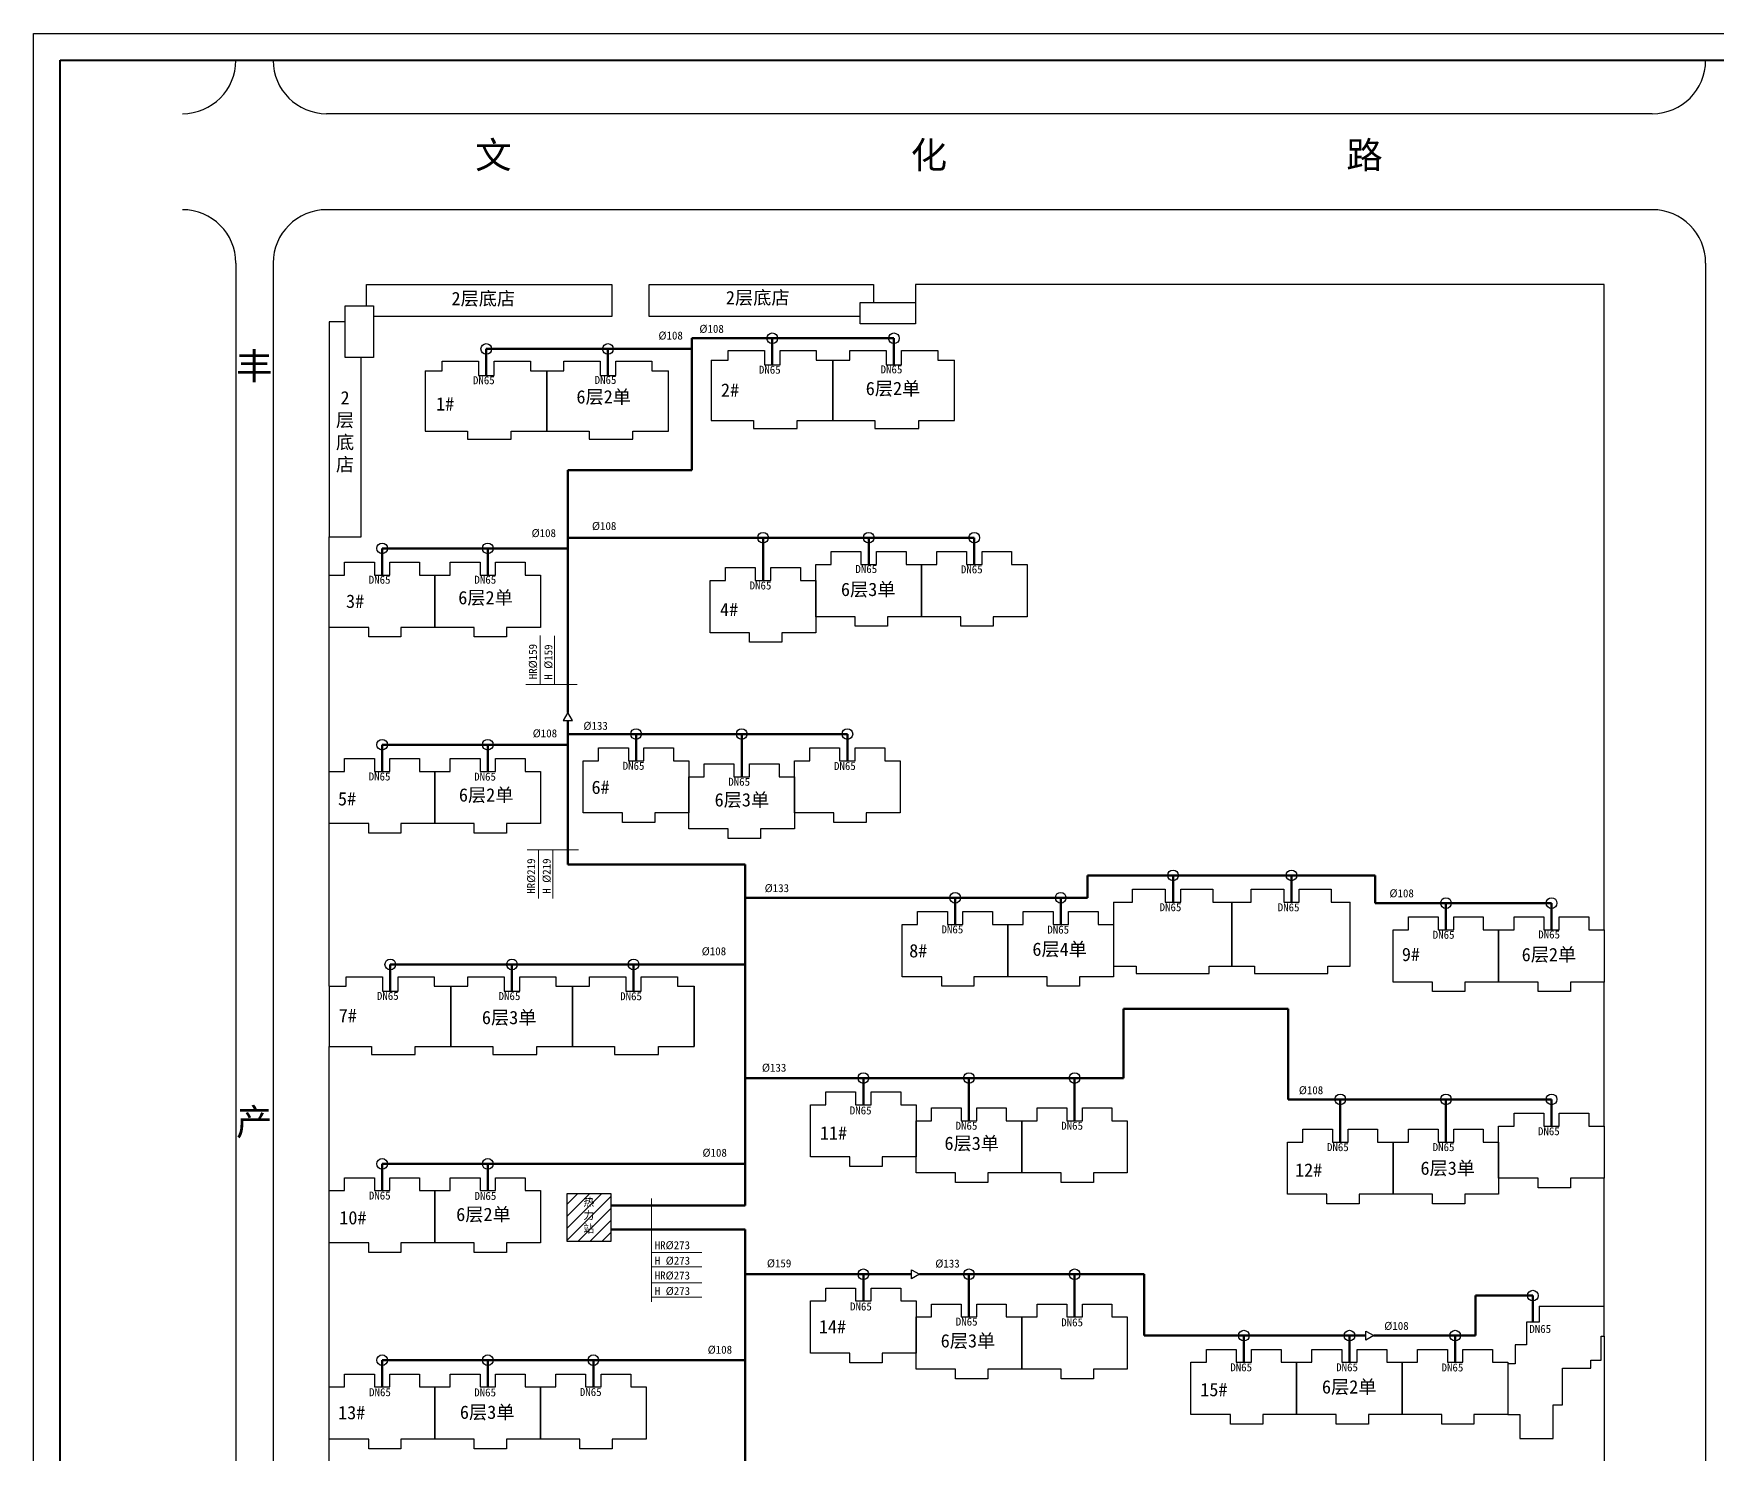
# Model space of a CAD drawing. Header units: millimetres. Extents: x 710 to 1314, y 285 to 715.
# Drawn here: x 710.2 to 1025.8, y 449 to 715.3 of the extents above; entities that cross this region are included whole.
import ezdxf

# ---------------------------------------------------------------- set-up
doc = ezdxf.new("R2010")
doc.units = ezdxf.units.MM
doc.layers.add('围栏', color=3, linetype='Continuous')
doc.layers.add('边线', color=1, linetype='Continuous')
doc.layers.add('标注', color=7, linetype='Continuous', lineweight=18)
doc.layers.add('管道', color=7, linetype='Continuous', lineweight=50)

msp = doc.modelspace()

# ---------------------------------------------------------------- hatches: boundary and pattern name
at = {"layer": '标注'}
h = msp.add_hatch(dxfattribs=at)
h.set_pattern_fill('ANSI31', color=5, scale=0.5, style=0)
h.paths.add_polyline_path([(818.38, 497.88), (810.18, 497.88), (810.18, 488.88), (818.38, 488.88)])
h.paths.add_polyline_path([(812.85, 497.44), (815.64, 497.44), (815.64, 489.34), (812.85, 489.34)], flags=24)

# ---------------------------------------------------------------- linework, layer by layer
at = {"lineweight": 40}
for p, q in [((715.18, 290.35), (715.18, 710.35)), ((715.18, 710.35), (1309.18, 710.35))]:
    msp.add_line(p, q, dxfattribs=at)
for p, q in [((1013.58, 700.34), (765.08, 700.34)), ((1013.58, 682.34), (765.08, 682.34)), ((748.08, 672.34), (748.08, 336.64)), ((755.08, 672.34), (755.08, 336.64)), ((1023.58, 672.34), (1023.58, 336.64)), ((772.58, 668.34), (818.58, 668.34)), ((772.58, 664.34), (772.58, 668.34)), ((818.58, 668.34), (818.58, 662.34)), ((825.58, 668.34), (867.58, 668.34)), ((825.58, 662.34), (825.58, 668.34)), ((867.58, 668.34), (867.58, 664.94)), ((768.58, 664.34), (773.88, 664.34)), ((768.58, 654.64), (768.58, 664.34)), ((773.88, 664.34), (773.88, 654.64)), ((865.08, 664.94), (875.48, 664.94)), ((865.08, 660.94), (865.08, 664.94)), ((875.48, 664.94), (875.48, 660.94)), ((765.58, 661.34), (765.58, 621.04)), ((768.58, 661.34), (765.58, 661.34)), ((818.58, 662.34), (773.88, 662.34)), ((865.08, 662.34), (825.58, 662.34)), ((875.48, 660.94), (865.08, 660.94)), ((773.88, 654.64), (768.58, 654.64)), ((771.58, 621.04), (771.58, 654.64)), ((786.78, 652.14), (786.78, 653.94)), ((786.78, 653.94), (793.58, 653.94)), ((793.58, 653.94), (793.58, 651.24)), ((796.48, 651.24), (796.48, 653.94)), ((796.48, 653.94), (803.28, 653.94)), ((803.28, 653.94), (803.28, 652.14)), ((809.58, 653.94), (816.38, 653.94)), ((809.58, 652.14), (809.58, 653.94)), ((816.38, 653.94), (816.38, 651.24)), ((819.28, 653.94), (826.08, 653.94)), ((819.28, 651.24), (819.28, 653.94)), ((826.08, 653.94), (826.08, 652.14)), ((837.18, 654.14), (837.18, 642.84)), ((837.18, 654.14), (840.38, 654.14)), ((840.38, 655.94), (847.18, 655.94)), ((840.38, 654.14), (840.38, 655.94)), ((847.18, 655.94), (847.18, 653.24)), ((850.08, 655.94), (856.88, 655.94)), ((850.08, 653.24), (850.08, 655.94)), ((856.88, 655.94), (856.88, 654.14)), ((856.88, 654.14), (859.98, 654.14)), ((859.98, 654.14), (863.18, 654.14)), ((859.98, 654.14), (859.98, 642.84)), ((859.98, 642.84), (859.98, 654.14)), ((863.18, 654.14), (863.18, 655.94)), ((863.18, 655.94), (869.98, 655.94)), ((869.98, 655.94), (869.98, 653.24)), ((872.88, 653.24), (872.88, 655.94)), ((872.88, 655.94), (879.68, 655.94)), ((879.68, 655.94), (879.68, 654.14)), ((879.68, 654.14), (882.78, 654.14)), ((882.78, 642.84), (882.78, 654.14)), ((783.58, 652.14), (786.78, 652.14)), ((783.58, 652.14), (783.58, 640.84)), ((793.58, 651.24), (796.48, 651.24)), ((803.28, 652.14), (806.38, 652.14)), ((806.38, 640.84), (806.38, 652.14)), ((806.38, 652.14), (806.38, 640.84)), ((806.38, 652.14), (809.58, 652.14)), ((816.38, 651.24), (819.28, 651.24)), ((826.08, 652.14), (829.18, 652.14)), ((829.18, 640.84), (829.18, 652.14)), ((847.18, 653.24), (850.08, 653.24)), ((869.98, 653.24), (872.88, 653.24)), ((783.58, 640.84), (791.48, 640.84)), ((791.48, 640.84), (791.48, 639.34)), ((799.68, 639.34), (799.68, 640.84)), ((799.68, 640.84), (806.38, 640.84)), ((806.38, 640.84), (814.28, 640.84)), ((814.28, 640.84), (814.28, 639.34)), ((822.48, 640.84), (829.18, 640.84)), ((822.48, 639.34), (822.48, 640.84)), ((837.18, 642.84), (845.08, 642.84)), ((845.08, 642.84), (845.08, 641.34)), ((845.08, 641.34), (853.28, 641.34)), ((853.28, 642.84), (859.98, 642.84)), ((853.28, 641.34), (853.28, 642.84)), ((859.98, 642.84), (867.88, 642.84)), ((867.88, 642.84), (867.88, 641.34)), ((867.88, 641.34), (876.08, 641.34)), ((876.08, 641.34), (876.08, 642.84)), ((876.08, 642.84), (882.78, 642.84)), ((791.48, 639.34), (799.68, 639.34)), ((814.28, 639.34), (822.48, 639.34)), ((765.58, 621.04), (771.58, 621.04)), ((768.46, 616.24), (774.05, 616.24)), ((768.46, 613.84), (768.46, 616.24)), ((774.05, 616.24), (774.05, 613.84)), ((776.95, 616.24), (782.5, 616.24)), ((776.95, 613.84), (776.95, 616.24)), ((782.5, 616.24), (782.5, 613.84)), ((788.26, 616.24), (793.85, 616.24)), ((788.26, 613.84), (788.26, 616.24)), ((793.85, 616.24), (793.85, 613.84)), ((796.75, 616.24), (802.3, 616.24)), ((796.75, 613.84), (796.75, 616.24)), ((802.3, 616.24), (802.3, 613.84)), ((856.78, 615.84), (859.66, 615.84)), ((856.78, 606.04), (856.78, 615.84)), ((859.66, 615.84), (859.66, 618.24)), ((859.66, 618.24), (865.25, 618.24)), ((865.25, 618.24), (865.25, 615.84)), ((865.25, 615.84), (868.15, 615.84)), ((868.15, 615.84), (868.15, 618.24)), ((868.15, 618.24), (873.7, 618.24)), ((873.7, 618.24), (873.7, 615.84)), ((873.7, 615.84), (876.58, 615.84)), ((876.58, 615.84), (879.46, 615.84)), ((876.58, 606.04), (876.58, 615.84)), ((876.58, 615.84), (876.58, 606.04)), ((879.46, 615.84), (879.46, 618.24)), ((879.46, 618.24), (885.05, 618.24)), ((885.05, 618.24), (885.05, 615.84)), ((885.05, 615.84), (887.95, 615.84)), ((887.95, 615.84), (887.95, 618.24)), ((887.95, 618.24), (893.5, 618.24)), ((893.5, 618.24), (893.5, 615.84)), ((893.5, 615.84), (896.38, 615.84)), ((896.38, 615.84), (896.38, 606.04)), ((765.58, 604.04), (765.58, 613.84)), ((765.58, 613.84), (768.46, 613.84)), ((774.05, 613.84), (776.95, 613.84)), ((782.5, 613.84), (785.38, 613.84)), ((785.38, 613.84), (785.38, 604.04)), ((785.38, 604.04), (785.38, 613.84)), ((785.38, 613.84), (788.26, 613.84)), ((793.85, 613.84), (796.75, 613.84)), ((802.3, 613.84), (805.18, 613.84)), ((805.18, 613.84), (805.18, 604.04)), ((836.98, 603.04), (836.98, 612.84)), ((836.98, 612.84), (839.86, 612.84)), ((839.86, 615.24), (845.45, 615.24)), ((839.86, 612.84), (839.86, 615.24)), ((845.45, 615.24), (845.45, 612.84)), ((845.45, 612.84), (848.35, 612.84)), ((848.35, 615.24), (853.9, 615.24)), ((848.35, 612.84), (848.35, 615.24)), ((853.9, 615.24), (853.9, 612.84)), ((853.9, 612.84), (856.78, 612.84)), ((856.78, 612.84), (856.78, 603.04)), ((864.18, 606.04), (856.78, 606.04)), ((864.18, 604.24), (864.18, 606.04)), ((876.58, 606.04), (870.23, 606.04)), ((870.23, 606.04), (870.23, 604.24)), ((883.98, 606.04), (876.58, 606.04)), ((883.98, 604.24), (883.98, 606.04)), ((896.38, 606.04), (890.03, 606.04)), ((890.03, 606.04), (890.03, 604.24)), ((772.98, 604.04), (765.58, 604.04)), ((772.98, 602.24), (772.98, 604.04)), ((779.03, 604.04), (779.03, 602.24)), ((785.38, 604.04), (779.03, 604.04)), ((792.78, 604.04), (785.38, 604.04)), ((792.78, 602.24), (792.78, 604.04)), ((798.83, 604.04), (798.83, 602.24)), ((805.18, 604.04), (798.83, 604.04)), ((844.38, 603.04), (836.98, 603.04)), ((844.38, 601.24), (844.38, 603.04)), ((850.43, 603.04), (850.43, 601.24)), ((856.78, 603.04), (850.43, 603.04)), ((870.23, 604.24), (864.18, 604.24)), ((890.03, 604.24), (883.98, 604.24)), ((779.03, 602.24), (772.98, 602.24)), ((798.83, 602.24), (792.78, 602.24)), ((850.43, 601.24), (844.38, 601.24)), ((816.06, 581.44), (821.65, 581.44)), ((816.06, 579.04), (816.06, 581.44)), ((821.65, 581.44), (821.65, 579.04)), ((824.55, 581.44), (830.1, 581.44)), ((824.55, 579.04), (824.55, 581.44)), ((830.1, 581.44), (830.1, 579.04)), ((855.66, 581.44), (861.25, 581.44)), ((855.66, 579.04), (855.66, 581.44)), ((861.25, 581.44), (861.25, 579.04)), ((864.15, 581.44), (869.7, 581.44)), ((864.15, 579.04), (864.15, 581.44)), ((869.7, 581.44), (869.7, 579.04)), ((768.46, 577.04), (768.46, 579.44)), ((768.46, 579.44), (774.05, 579.44)), ((774.05, 579.44), (774.05, 577.04)), ((776.95, 577.04), (776.95, 579.44)), ((776.95, 579.44), (782.5, 579.44)), ((782.5, 579.44), (782.5, 577.04)), ((788.26, 577.04), (788.26, 579.44)), ((788.26, 579.44), (793.85, 579.44)), ((793.85, 579.44), (793.85, 577.04)), ((796.75, 577.04), (796.75, 579.44)), ((796.75, 579.44), (802.3, 579.44)), ((802.3, 579.44), (802.3, 577.04)), ((813.18, 569.24), (813.18, 579.04)), ((813.18, 579.04), (816.06, 579.04)), ((821.65, 579.04), (824.55, 579.04)), ((830.1, 579.04), (832.98, 579.04)), ((832.98, 579.04), (832.98, 569.24)), ((835.86, 576.04), (835.86, 578.44)), ((835.86, 578.44), (841.45, 578.44)), ((841.45, 578.44), (841.45, 576.04)), ((844.35, 576.04), (844.35, 578.44)), ((844.35, 578.44), (849.9, 578.44)), ((849.9, 578.44), (849.9, 576.04)), ((852.78, 569.24), (852.78, 579.04)), ((852.78, 579.04), (855.66, 579.04)), ((861.25, 579.04), (864.15, 579.04)), ((869.7, 579.04), (872.58, 579.04)), ((872.58, 579.04), (872.58, 569.24)), ((765.58, 577.04), (768.46, 577.04)), ((765.58, 567.24), (765.58, 577.04)), ((774.05, 577.04), (776.95, 577.04)), ((782.5, 577.04), (785.38, 577.04)), ((785.38, 577.04), (788.26, 577.04)), ((785.38, 567.24), (785.38, 577.04)), ((785.38, 577.04), (785.38, 567.24)), ((793.85, 577.04), (796.75, 577.04)), ((802.3, 577.04), (805.18, 577.04)), ((805.18, 577.04), (805.18, 567.24)), ((832.98, 576.04), (835.86, 576.04)), ((832.98, 566.24), (832.98, 576.04)), ((841.45, 576.04), (844.35, 576.04)), ((849.9, 576.04), (852.78, 576.04)), ((852.78, 576.04), (852.78, 566.24)), ((820.58, 569.24), (813.18, 569.24)), ((820.58, 567.44), (820.58, 569.24)), ((826.63, 569.24), (826.63, 567.44)), ((832.98, 569.24), (826.63, 569.24)), ((860.18, 569.24), (852.78, 569.24)), ((860.18, 567.44), (860.18, 569.24)), ((866.23, 569.24), (866.23, 567.44)), ((872.58, 569.24), (866.23, 569.24)), ((772.98, 567.24), (765.58, 567.24)), ((772.98, 565.44), (772.98, 567.24)), ((779.03, 565.44), (772.98, 565.44)), ((785.38, 567.24), (779.03, 567.24)), ((779.03, 567.24), (779.03, 565.44)), ((792.78, 567.24), (785.38, 567.24)), ((792.78, 565.44), (792.78, 567.24)), ((798.83, 565.44), (792.78, 565.44)), ((805.18, 567.24), (798.83, 567.24)), ((798.83, 567.24), (798.83, 565.44)), ((826.63, 567.44), (820.58, 567.44)), ((840.38, 566.24), (832.98, 566.24)), ((840.38, 564.44), (840.38, 566.24)), ((852.78, 566.24), (846.43, 566.24)), ((846.43, 566.24), (846.43, 564.44)), ((866.23, 567.44), (860.18, 567.44)), ((846.43, 564.44), (840.38, 564.44)), ((912.58, 552.54), (912.58, 540.54)), ((912.58, 552.54), (916.18, 552.54)), ((916.18, 554.94), (922.3, 554.94)), ((916.18, 552.54), (916.18, 554.94)), ((922.3, 554.94), (922.3, 552.54)), ((922.3, 552.54), (925.2, 552.54)), ((925.2, 554.94), (931.18, 554.94)), ((925.2, 552.54), (925.2, 554.94)), ((931.18, 554.94), (931.18, 552.54)), ((931.18, 552.54), (934.78, 552.54)), ((934.78, 540.54), (934.78, 552.54)), ((934.78, 552.54), (934.78, 540.54)), ((934.78, 552.54), (938.38, 552.54)), ((938.38, 554.94), (944.5, 554.94)), ((938.38, 552.54), (938.38, 554.94)), ((944.5, 554.94), (944.5, 552.54)), ((944.5, 552.54), (947.4, 552.54)), ((947.4, 554.94), (953.38, 554.94)), ((947.4, 552.54), (947.4, 554.94)), ((953.38, 554.94), (953.38, 552.54)), ((953.38, 552.54), (956.98, 552.54)), ((956.98, 540.54), (956.98, 552.54)), ((875.86, 548.34), (875.86, 550.74)), ((875.86, 550.74), (881.45, 550.74)), ((881.45, 550.74), (881.45, 548.34)), ((884.35, 548.34), (884.35, 550.74)), ((884.35, 550.74), (889.9, 550.74)), ((889.9, 550.74), (889.9, 548.34)), ((895.66, 548.34), (895.66, 550.74)), ((895.66, 550.74), (901.25, 550.74)), ((901.25, 550.74), (901.25, 548.34)), ((904.15, 548.34), (904.15, 550.74)), ((904.15, 550.74), (909.7, 550.74)), ((909.7, 550.74), (909.7, 548.34)), ((967.86, 547.34), (967.86, 549.74)), ((967.86, 549.74), (973.45, 549.74)), ((973.45, 549.74), (973.45, 547.34)), ((976.35, 547.34), (976.35, 549.74)), ((976.35, 549.74), (981.9, 549.74)), ((981.9, 549.74), (981.9, 547.34)), ((987.66, 547.34), (987.66, 549.74)), ((987.66, 549.74), (993.25, 549.74)), ((993.25, 549.74), (993.25, 547.34)), ((996.15, 547.34), (996.15, 549.74)), ((996.15, 549.74), (1001.7, 549.74)), ((1001.7, 549.74), (1001.7, 547.34)), ((872.98, 548.34), (875.86, 548.34)), ((872.98, 538.54), (872.98, 548.34)), ((881.45, 548.34), (884.35, 548.34)), ((889.9, 548.34), (892.78, 548.34)), ((892.78, 548.34), (895.66, 548.34)), ((892.78, 538.54), (892.78, 548.34)), ((892.78, 548.34), (892.78, 538.54)), ((901.25, 548.34), (904.15, 548.34)), ((909.7, 548.34), (912.58, 548.34)), ((912.58, 548.34), (912.58, 538.54)), ((964.98, 547.34), (967.86, 547.34)), ((964.98, 537.54), (964.98, 547.34)), ((973.45, 547.34), (976.35, 547.34)), ((981.9, 547.34), (984.78, 547.34)), ((984.78, 547.34), (987.66, 547.34)), ((984.78, 537.54), (984.78, 547.34)), ((984.78, 547.34), (984.78, 537.54)), ((993.25, 547.34), (996.15, 547.34)), ((1001.7, 547.34), (1004.58, 547.34)), ((1004.58, 547.34), (1004.58, 537.54)), ((912.58, 540.54), (916.81, 540.54)), ((916.81, 540.54), (916.81, 539.14)), ((930.55, 540.54), (934.78, 540.54)), ((930.55, 539.14), (930.55, 540.54)), ((934.78, 540.54), (939.01, 540.54)), ((939.01, 540.54), (939.01, 539.14)), ((952.75, 540.54), (956.98, 540.54)), ((952.75, 539.14), (952.75, 540.54)), ((765.58, 536.74), (768.78, 536.74)), ((765.58, 536.74), (765.58, 525.44)), ((768.78, 536.74), (768.78, 538.54)), ((768.78, 538.54), (775.58, 538.54)), ((775.58, 538.54), (775.58, 535.84)), ((778.48, 535.84), (778.48, 538.54)), ((778.48, 538.54), (785.28, 538.54)), ((785.28, 538.54), (785.28, 536.74)), ((785.28, 536.74), (788.38, 536.74)), ((788.38, 525.44), (788.38, 536.74)), ((788.38, 536.74), (788.38, 525.44)), ((788.38, 536.74), (788.38, 525.44)), ((788.38, 536.74), (791.58, 536.74)), ((791.58, 538.54), (798.38, 538.54)), ((791.58, 536.74), (791.58, 538.54)), ((798.38, 538.54), (798.38, 535.84)), ((801.28, 538.54), (808.08, 538.54)), ((801.28, 535.84), (801.28, 538.54)), ((808.08, 538.54), (808.08, 536.74)), ((808.08, 536.74), (811.18, 536.74)), ((811.18, 536.74), (811.18, 525.44)), ((811.18, 525.44), (811.18, 536.74)), ((811.18, 536.74), (814.38, 536.74)), ((811.18, 536.74), (811.18, 525.44)), ((811.18, 536.74), (811.18, 525.44)), ((811.18, 525.44), (811.18, 536.74)), ((814.38, 536.74), (814.38, 538.54)), ((814.38, 538.54), (821.18, 538.54)), ((821.18, 538.54), (821.18, 535.84)), ((824.08, 535.84), (824.08, 538.54)), ((824.08, 538.54), (830.88, 538.54)), ((830.88, 538.54), (830.88, 536.74)), ((830.88, 536.74), (833.98, 536.74)), ((833.98, 525.44), (833.98, 536.74)), ((833.98, 536.74), (833.98, 525.44)), ((880.38, 538.54), (872.98, 538.54)), ((880.38, 536.74), (880.38, 538.54)), ((886.43, 536.74), (880.38, 536.74)), ((892.78, 538.54), (886.43, 538.54)), ((886.43, 538.54), (886.43, 536.74)), ((900.18, 538.54), (892.78, 538.54)), ((900.18, 536.74), (900.18, 538.54)), ((906.23, 536.74), (900.18, 536.74)), ((912.58, 538.54), (906.23, 538.54)), ((906.23, 538.54), (906.23, 536.74)), ((916.81, 539.14), (930.55, 539.14)), ((939.01, 539.14), (952.75, 539.14)), ((972.38, 537.54), (964.98, 537.54)), ((972.38, 535.74), (972.38, 537.54)), ((984.78, 537.54), (978.43, 537.54)), ((978.43, 537.54), (978.43, 535.74)), ((992.18, 537.54), (984.78, 537.54)), ((992.18, 535.74), (992.18, 537.54)), ((1004.58, 537.54), (998.23, 537.54)), ((998.23, 537.54), (998.23, 535.74)), ((775.58, 535.84), (778.48, 535.84)), ((798.38, 535.84), (801.28, 535.84)), ((821.18, 535.84), (824.08, 535.84)), ((978.43, 535.74), (972.38, 535.74)), ((998.23, 535.74), (992.18, 535.74)), ((765.58, 525.44), (773.48, 525.44)), ((773.48, 525.44), (773.48, 523.94)), ((773.48, 523.94), (781.68, 523.94)), ((781.68, 523.94), (781.68, 525.44)), ((781.68, 525.44), (788.38, 525.44)), ((788.38, 525.44), (796.28, 525.44)), ((796.28, 525.44), (796.28, 523.94)), ((796.28, 523.94), (804.48, 523.94)), ((804.48, 525.44), (811.18, 525.44)), ((804.48, 523.94), (804.48, 525.44)), ((811.18, 525.44), (819.08, 525.44)), ((819.08, 525.44), (819.08, 523.94)), ((819.08, 523.94), (827.28, 523.94)), ((827.28, 523.94), (827.28, 525.44)), ((827.28, 525.44), (833.98, 525.44)), ((855.78, 504.74), (855.78, 514.54)), ((855.78, 514.54), (858.66, 514.54)), ((858.66, 516.94), (864.25, 516.94)), ((858.66, 514.54), (858.66, 516.94)), ((864.25, 516.94), (864.25, 514.54)), ((864.25, 514.54), (867.15, 514.54)), ((867.15, 516.94), (872.7, 516.94)), ((867.15, 514.54), (867.15, 516.94)), ((872.7, 516.94), (872.7, 514.54)), ((872.7, 514.54), (875.58, 514.54)), ((875.58, 514.54), (875.58, 504.74)), ((875.58, 501.74), (875.58, 511.54)), ((875.58, 511.54), (878.46, 511.54)), ((878.46, 513.94), (884.05, 513.94)), ((878.46, 511.54), (878.46, 513.94)), ((884.05, 513.94), (884.05, 511.54)), ((884.05, 511.54), (886.95, 511.54)), ((886.95, 513.94), (892.5, 513.94)), ((886.95, 511.54), (886.95, 513.94)), ((892.5, 513.94), (892.5, 511.54)), ((892.5, 511.54), (895.38, 511.54)), ((895.38, 511.54), (895.38, 501.74)), ((895.38, 501.74), (895.38, 511.54)), ((895.38, 511.54), (898.26, 511.54)), ((898.26, 513.94), (903.85, 513.94)), ((898.26, 511.54), (898.26, 513.94)), ((903.85, 513.94), (903.85, 511.54)), ((903.85, 511.54), (906.75, 511.54)), ((906.75, 513.94), (912.3, 513.94)), ((906.75, 511.54), (906.75, 513.94)), ((912.3, 513.94), (912.3, 511.54)), ((912.3, 511.54), (915.18, 511.54)), ((915.18, 511.54), (915.18, 501.74)), ((987.66, 512.94), (993.25, 512.94)), ((987.66, 510.54), (987.66, 512.94)), ((993.25, 512.94), (993.25, 510.54)), ((996.15, 512.94), (1001.7, 512.94)), ((996.15, 510.54), (996.15, 512.94)), ((1001.7, 512.94), (1001.7, 510.54)), ((948.06, 509.94), (953.65, 509.94)), ((948.06, 507.54), (948.06, 509.94)), ((953.65, 509.94), (953.65, 507.54)), ((956.55, 509.94), (962.1, 509.94)), ((956.55, 507.54), (956.55, 509.94)), ((962.1, 509.94), (962.1, 507.54)), ((967.86, 509.94), (973.45, 509.94)), ((967.86, 507.54), (967.86, 509.94)), ((973.45, 509.94), (973.45, 507.54)), ((976.35, 509.94), (981.9, 509.94)), ((976.35, 507.54), (976.35, 509.94)), ((981.9, 509.94), (981.9, 507.54)), ((984.78, 500.74), (984.78, 510.54)), ((984.78, 510.54), (987.66, 510.54)), ((993.25, 510.54), (996.15, 510.54)), ((1001.7, 510.54), (1004.58, 510.54)), ((1004.58, 510.54), (1004.58, 500.74)), ((945.18, 497.74), (945.18, 507.54)), ((945.18, 507.54), (948.06, 507.54)), ((953.65, 507.54), (956.55, 507.54)), ((962.1, 507.54), (964.98, 507.54)), ((964.98, 507.54), (964.98, 497.74)), ((964.98, 497.74), (964.98, 507.54)), ((964.98, 507.54), (967.86, 507.54)), ((973.45, 507.54), (976.35, 507.54)), ((981.9, 507.54), (984.78, 507.54)), ((984.78, 507.54), (984.78, 497.74)), ((863.18, 504.74), (855.78, 504.74)), ((863.18, 502.94), (863.18, 504.74)), ((869.23, 502.94), (863.18, 502.94)), ((869.23, 504.74), (869.23, 502.94)), ((875.58, 504.74), (869.23, 504.74)), ((768.46, 500.84), (774.05, 500.84)), ((768.46, 498.44), (768.46, 500.84)), ((774.05, 500.84), (774.05, 498.44)), ((776.95, 500.84), (782.5, 500.84)), ((776.95, 498.44), (776.95, 500.84)), ((782.5, 500.84), (782.5, 498.44)), ((788.26, 500.84), (793.85, 500.84)), ((788.26, 498.44), (788.26, 500.84)), ((793.85, 500.84), (793.85, 498.44)), ((796.75, 500.84), (802.3, 500.84)), ((796.75, 498.44), (796.75, 500.84)), ((802.3, 500.84), (802.3, 498.44)), ((882.98, 501.74), (875.58, 501.74)), ((882.98, 499.94), (882.98, 501.74)), ((889.03, 499.94), (882.98, 499.94)), ((889.03, 501.74), (889.03, 499.94)), ((895.38, 501.74), (889.03, 501.74)), ((902.78, 501.74), (895.38, 501.74)), ((902.78, 499.94), (902.78, 501.74)), ((908.83, 499.94), (902.78, 499.94)), ((908.83, 501.74), (908.83, 499.94)), ((915.18, 501.74), (908.83, 501.74)), ((992.18, 500.74), (984.78, 500.74)), ((992.18, 498.94), (992.18, 500.74)), ((998.23, 498.94), (992.18, 498.94)), ((998.23, 500.74), (998.23, 498.94)), ((1004.58, 500.74), (998.23, 500.74)), ((765.58, 488.64), (765.58, 498.44)), ((765.58, 498.44), (768.46, 498.44)), ((774.05, 498.44), (776.95, 498.44)), ((782.5, 498.44), (785.38, 498.44)), ((785.38, 498.44), (785.38, 488.64)), ((785.38, 488.64), (785.38, 498.44)), ((785.38, 498.44), (788.26, 498.44)), ((793.85, 498.44), (796.75, 498.44)), ((802.3, 498.44), (805.18, 498.44)), ((805.18, 498.44), (805.18, 488.64)), ((810.18, 497.88), (818.38, 497.88)), ((810.18, 488.88), (810.18, 497.88)), ((818.38, 497.88), (818.38, 488.88)), ((952.58, 497.74), (945.18, 497.74)), ((952.58, 495.94), (952.58, 497.74)), ((958.63, 495.94), (952.58, 495.94)), ((958.63, 497.74), (958.63, 495.94)), ((964.98, 497.74), (958.63, 497.74)), ((972.38, 497.74), (964.98, 497.74)), ((972.38, 495.94), (972.38, 497.74)), ((978.43, 495.94), (972.38, 495.94)), ((978.43, 497.74), (978.43, 495.94)), ((984.78, 497.74), (978.43, 497.74)), ((772.98, 488.64), (765.58, 488.64)), ((772.98, 486.84), (772.98, 488.64)), ((779.03, 486.84), (772.98, 486.84)), ((779.03, 488.64), (779.03, 486.84)), ((785.38, 488.64), (779.03, 488.64)), ((792.78, 488.64), (785.38, 488.64)), ((792.78, 486.84), (792.78, 488.64)), ((798.83, 486.84), (792.78, 486.84)), ((798.83, 488.64), (798.83, 486.84)), ((805.18, 488.64), (798.83, 488.64)), ((818.38, 488.88), (810.18, 488.88)), ((858.66, 477.74), (858.66, 480.14)), ((858.66, 480.14), (864.25, 480.14)), ((864.25, 480.14), (864.25, 477.74)), ((867.15, 477.74), (867.15, 480.14)), ((867.15, 480.14), (872.7, 480.14)), ((872.7, 480.14), (872.7, 477.74)), ((855.78, 477.74), (858.66, 477.74)), ((855.78, 467.94), (855.78, 477.74)), ((864.25, 477.74), (867.15, 477.74)), ((872.7, 477.74), (875.58, 477.74)), ((875.58, 477.74), (875.58, 467.94)), ((878.46, 474.74), (878.46, 477.14)), ((878.46, 477.14), (884.05, 477.14)), ((884.05, 477.14), (884.05, 474.74)), ((886.95, 474.74), (886.95, 477.14)), ((886.95, 477.14), (892.5, 477.14)), ((892.5, 477.14), (892.5, 474.74)), ((898.26, 474.74), (898.26, 477.14)), ((898.26, 477.14), (903.85, 477.14)), ((903.85, 477.14), (903.85, 474.74)), ((906.75, 474.74), (906.75, 477.14)), ((906.75, 477.14), (912.3, 477.14)), ((912.3, 477.14), (912.3, 474.74)), ((992.38, 476.74), (992.38, 473.74)), ((992.38, 476.74), (1004.58, 476.74)), ((1004.58, 471.14), (1004.58, 476.74)), ((875.58, 474.74), (878.46, 474.74)), ((875.58, 464.94), (875.58, 474.74)), ((884.05, 474.74), (886.95, 474.74)), ((892.5, 474.74), (895.38, 474.74)), ((895.38, 474.74), (898.26, 474.74)), ((895.38, 464.94), (895.38, 474.74)), ((895.38, 474.74), (895.38, 464.94)), ((903.85, 474.74), (906.75, 474.74)), ((912.3, 474.74), (915.18, 474.74)), ((915.18, 474.74), (915.18, 464.94)), ((989.98, 473.74), (989.98, 469.54)), ((992.38, 473.74), (989.98, 473.74)), ((1003.98, 471.14), (1004.58, 471.14)), ((1003.98, 466.64), (1003.98, 471.14)), ((863.18, 467.94), (855.78, 467.94)), ((863.18, 466.14), (863.18, 467.94)), ((875.58, 467.94), (869.23, 467.94)), ((869.23, 467.94), (869.23, 466.14)), ((929.99, 468.64), (935.58, 468.64)), ((929.99, 466.24), (929.99, 468.64)), ((935.58, 468.64), (935.58, 466.24)), ((938.48, 468.64), (944.03, 468.64)), ((938.48, 466.24), (938.48, 468.64)), ((944.03, 468.64), (944.03, 466.24)), ((949.79, 468.64), (955.38, 468.64)), ((949.79, 466.24), (949.79, 468.64)), ((955.38, 468.64), (955.38, 466.24)), ((958.28, 468.64), (963.83, 468.64)), ((958.28, 466.24), (958.28, 468.64)), ((963.83, 468.64), (963.83, 466.24)), ((969.59, 466.24), (969.59, 468.64)), ((969.59, 468.64), (975.18, 468.64)), ((975.18, 468.64), (975.18, 466.24)), ((978.08, 466.24), (978.08, 468.64)), ((978.08, 468.64), (983.63, 468.64)), ((983.63, 468.64), (983.63, 466.24)), ((987.88, 469.54), (987.88, 465.94)), ((989.98, 469.54), (987.88, 469.54)), ((768.46, 461.64), (768.46, 464.04)), ((768.46, 464.04), (774.05, 464.04)), ((774.05, 464.04), (774.05, 461.64)), ((776.95, 461.64), (776.95, 464.04)), ((776.95, 464.04), (782.5, 464.04)), ((782.5, 464.04), (782.5, 461.64)), ((788.26, 461.64), (788.26, 464.04)), ((788.26, 464.04), (793.85, 464.04)), ((793.85, 464.04), (793.85, 461.64)), ((796.75, 461.64), (796.75, 464.04)), ((796.75, 464.04), (802.3, 464.04)), ((802.3, 464.04), (802.3, 461.64)), ((808.06, 464.04), (813.65, 464.04)), ((808.06, 461.64), (808.06, 464.04)), ((813.65, 464.04), (813.65, 461.64)), ((816.55, 464.04), (822.1, 464.04)), ((816.55, 461.64), (816.55, 464.04)), ((822.1, 464.04), (822.1, 461.64)), ((869.23, 466.14), (863.18, 466.14)), ((882.98, 464.94), (875.58, 464.94)), ((882.98, 463.14), (882.98, 464.94)), ((895.38, 464.94), (889.03, 464.94)), ((889.03, 464.94), (889.03, 463.14)), ((902.78, 464.94), (895.38, 464.94)), ((902.78, 463.14), (902.78, 464.94)), ((915.18, 464.94), (908.83, 464.94)), ((908.83, 464.94), (908.83, 463.14)), ((927.11, 456.44), (927.11, 466.24)), ((927.11, 466.24), (929.99, 466.24)), ((935.58, 466.24), (938.48, 466.24)), ((944.03, 466.24), (946.91, 466.24)), ((946.91, 466.24), (946.91, 456.44)), ((946.91, 456.44), (946.91, 466.24)), ((946.91, 466.24), (949.79, 466.24)), ((955.38, 466.24), (958.28, 466.24)), ((963.83, 466.24), (966.71, 466.24)), ((966.71, 466.24), (969.59, 466.24)), ((966.71, 456.44), (966.71, 466.24)), ((966.71, 466.24), (966.71, 456.44)), ((975.18, 466.24), (978.08, 466.24)), ((983.63, 466.24), (986.51, 466.24)), ((986.51, 466.24), (986.51, 456.44)), ((986.51, 465.94), (986.51, 456.44)), ((987.88, 465.94), (986.51, 465.94)), ((996.78, 465.14), (1002.05, 465.14)), ((996.78, 458.24), (996.78, 465.14)), ((1002.05, 466.64), (1003.98, 466.64)), ((1002.05, 465.14), (1002.05, 466.64)), ((765.58, 461.64), (768.46, 461.64)), ((765.58, 451.84), (765.58, 461.64)), ((774.05, 461.64), (776.95, 461.64)), ((782.5, 461.64), (785.38, 461.64)), ((785.38, 461.64), (788.26, 461.64)), ((785.38, 451.84), (785.38, 461.64)), ((785.38, 461.64), (785.38, 451.84)), ((793.85, 461.64), (796.75, 461.64)), ((802.3, 461.64), (805.18, 461.64)), ((805.18, 461.64), (805.18, 451.84)), ((805.18, 451.84), (805.18, 461.64)), ((805.18, 461.64), (808.06, 461.64)), ((813.65, 461.64), (816.55, 461.64)), ((822.1, 461.64), (824.98, 461.64)), ((824.98, 461.64), (824.98, 451.84)), ((889.03, 463.14), (882.98, 463.14)), ((908.83, 463.14), (902.78, 463.14)), ((994.98, 458.24), (996.78, 458.24)), ((994.98, 451.94), (994.98, 458.24)), ((934.51, 456.44), (927.11, 456.44)), ((934.51, 454.64), (934.51, 456.44)), ((940.56, 454.64), (934.51, 454.64)), ((940.56, 456.44), (940.56, 454.64)), ((946.91, 456.44), (940.56, 456.44)), ((954.31, 456.44), (946.91, 456.44)), ((954.31, 454.64), (954.31, 456.44)), ((960.36, 454.64), (954.31, 454.64)), ((960.36, 456.44), (960.36, 454.64)), ((966.71, 456.44), (960.36, 456.44)), ((974.11, 456.44), (966.71, 456.44)), ((974.11, 454.64), (974.11, 456.44)), ((980.16, 454.64), (974.11, 454.64)), ((986.51, 456.44), (980.16, 456.44)), ((980.16, 456.44), (980.16, 454.64)), ((986.51, 456.44), (988.78, 456.44)), ((988.78, 456.44), (988.78, 451.94)), ((772.98, 451.84), (765.58, 451.84)), ((772.98, 450.04), (772.98, 451.84)), ((785.38, 451.84), (779.03, 451.84)), ((779.03, 451.84), (779.03, 450.04)), ((792.78, 451.84), (785.38, 451.84)), ((792.78, 450.04), (792.78, 451.84)), ((805.18, 451.84), (798.83, 451.84)), ((798.83, 451.84), (798.83, 450.04)), ((812.58, 451.84), (805.18, 451.84)), ((812.58, 450.04), (812.58, 451.84)), ((818.63, 451.84), (818.63, 450.04)), ((824.98, 451.84), (818.63, 451.84)), ((988.78, 451.94), (994.98, 451.94)), ((779.03, 450.04), (772.98, 450.04)), ((798.83, 450.04), (792.78, 450.04)), ((818.63, 450.04), (812.58, 450.04))]:
    msp.add_line(p, q)
for points in [[(810.32, 588.09), (809.45, 586.59), (811.18, 586.59)], [(876.25, 482.74), (874.75, 481.87), (874.75, 483.6)], [(961.38, 471.24), (959.88, 470.37), (959.88, 472.1)]]:
    msp.add_lwpolyline(points, close=True)
for centre in [(795.03, 656.24), (817.83, 656.24), (848.63, 658.24), (871.43, 658.24), (846.9, 620.84), (866.7, 620.84), (886.5, 620.84), (775.5, 618.84), (795.3, 618.84), (823.1, 584.04), (842.9, 584.04), (862.7, 584.04), (775.5, 582.04), (795.3, 582.04), (923.75, 557.54), (945.95, 557.54), (882.9, 553.34), (902.7, 553.34), (974.9, 552.34), (994.7, 552.34), (777.03, 540.84), (799.83, 540.84), (822.63, 540.84), (865.7, 519.54), (885.5, 519.54), (905.3, 519.54), (955.1, 515.54), (974.9, 515.54), (994.7, 515.54), (775.5, 503.44), (795.3, 503.44), (865.7, 482.74), (885.5, 482.74), (905.3, 482.74), (991.18, 478.74), (937.03, 471.24), (956.83, 471.24), (976.63, 471.24), (775.5, 466.64), (795.3, 466.64), (815.1, 466.64)]:
    msp.add_circle(centre, 1)
for centre, start, end in [((738.08, 710.34), 270, 0), ((765.08, 710.34), 180, 270), ((1013.58, 710.34), 270, 0), ((738.08, 672.34), 0, 90), ((765.08, 672.34), 90, 180), ((1013.58, 672.34), 0, 90)]:
    msp.add_arc(centre, 10, start, end)
at = {"layer": '围栏'}
for p, q in [((1004.58, 668.34), (875.48, 668.34)), ((875.48, 668.34), (875.48, 664.94)), ((1004.58, 547.34), (1004.58, 668.34)), ((765.58, 613.84), (765.58, 621.04)), ((765.58, 577.04), (765.58, 604.04)), ((765.58, 536.74), (765.58, 567.24)), ((1004.58, 510.54), (1004.58, 537.54)), ((765.58, 498.44), (765.58, 525.44)), ((1004.58, 476.74), (1004.58, 500.74)), ((765.58, 461.64), (765.58, 488.64)), ((1004.58, 471.14), (1004.58, 432.44)), ((765.58, 423.84), (765.58, 451.84))]:
    msp.add_line(p, q, dxfattribs=at)
at = {"layer": '标注'}
for p, q in [((805.12, 593.33), (805.12, 602.51)), ((807.82, 593.33), (807.82, 602.48)), ((812.08, 593.33), (802.44, 593.33)), ((812.32, 562.35), (802.68, 562.35)), ((804.8, 553.2), (804.8, 562.35)), ((807.5, 553.2), (807.5, 562.35)), ((826.01, 477.59), (826.01, 496.95)), ((826.01, 486.84), (835.42, 486.84)), ((826.01, 484.13), (835.42, 484.13)), ((826.01, 481.15), (835.42, 481.15)), ((826.01, 478.45), (835.42, 478.45))]:
    msp.add_line(p, q, dxfattribs=at)
at = {"layer": '管道'}
for p, q in [((833.57, 633.49), (833.57, 658.24)), ((871.43, 658.24), (833.57, 658.24)), ((848.63, 658.24), (848.63, 653.24)), ((871.43, 658.24), (871.43, 653.24)), ((795.03, 656.24), (795.03, 651.24)), ((795.03, 656.24), (833.57, 656.24)), ((817.83, 656.24), (817.83, 651.24)), ((810.32, 633.49), (833.57, 633.49)), ((810.32, 588.09), (810.32, 633.49)), ((775.5, 618.84), (775.5, 613.84)), ((775.5, 618.84), (810.32, 618.84)), ((795.3, 618.84), (795.3, 613.84)), ((886.5, 620.84), (810.32, 620.84)), ((846.9, 620.84), (846.9, 612.84)), ((866.7, 620.84), (866.7, 615.84)), ((886.5, 620.84), (886.5, 615.84)), ((810.32, 559.55), (810.32, 586.59)), ((862.7, 584.04), (810.32, 584.04)), ((823.1, 584.04), (823.1, 579.04)), ((842.9, 584.04), (842.9, 576.04)), ((862.7, 584.04), (862.7, 579.04)), ((775.5, 582.04), (775.5, 577.04)), ((775.5, 582.04), (810.32, 582.04)), ((795.3, 582.04), (795.3, 577.04)), ((843.57, 559.55), (810.32, 559.55)), ((843.57, 495.67), (843.57, 559.55)), ((907.74, 553.34), (907.74, 557.54)), ((907.74, 557.54), (961.62, 557.54)), ((923.75, 557.54), (923.75, 552.54)), ((945.95, 557.54), (945.95, 552.54)), ((961.62, 557.54), (961.62, 552.34)), ((902.7, 553.34), (843.57, 553.34)), ((882.9, 553.34), (882.9, 548.34)), ((902.7, 553.34), (902.7, 548.34)), ((902.7, 553.34), (907.74, 553.34)), ((961.62, 552.34), (994.7, 552.34)), ((974.9, 552.34), (974.9, 547.34)), ((994.7, 552.34), (994.7, 547.34)), ((777.03, 540.84), (777.03, 535.84)), ((777.03, 540.84), (843.57, 540.84)), ((799.83, 540.84), (799.83, 535.84)), ((822.63, 540.84), (822.63, 535.84)), ((914.46, 519.54), (914.46, 532.49)), ((914.46, 532.49), (945.3, 532.49)), ((945.3, 532.49), (945.3, 515.54)), ((914.46, 519.54), (843.57, 519.54)), ((865.7, 519.54), (865.7, 514.54)), ((885.5, 519.54), (885.5, 511.54)), ((905.3, 519.54), (905.3, 511.54)), ((945.3, 515.54), (994.7, 515.54)), ((955.1, 515.54), (955.1, 507.54)), ((974.9, 515.54), (974.9, 507.54)), ((994.7, 515.54), (994.7, 510.54)), ((775.5, 503.44), (775.5, 498.44)), ((775.5, 503.44), (843.57, 503.44)), ((795.3, 503.44), (795.3, 498.44)), ((818.38, 495.67), (843.57, 495.67)), ((818.38, 491.16), (843.57, 491.16)), ((843.57, 491.16), (843.57, 443.55)), ((874.75, 482.74), (843.57, 482.74)), ((865.7, 482.74), (865.7, 477.74)), ((918.36, 482.74), (876.25, 482.74)), ((885.5, 482.74), (885.5, 474.74)), ((905.3, 482.74), (905.3, 474.74)), ((918.36, 482.74), (918.36, 471.24)), ((980.44, 471.24), (980.44, 478.74)), ((980.44, 478.74), (991.18, 478.74)), ((991.18, 478.74), (991.18, 473.74)), ((918.36, 471.24), (959.88, 471.24)), ((937.03, 471.24), (937.03, 466.24)), ((956.83, 471.24), (956.83, 466.24)), ((961.38, 471.24), (980.44, 471.24)), ((976.63, 471.24), (976.63, 466.24)), ((775.5, 466.64), (775.5, 461.64)), ((775.5, 466.64), (843.57, 466.64)), ((795.3, 466.64), (795.3, 461.64)), ((815.1, 466.64), (815.1, 461.64))]:
    msp.add_line(p, q, dxfattribs=at)
at = {"layer": '边线'}
for p, q in [((710.18, 715.35), (1314.18, 715.35)), ((710.18, 285.35), (710.18, 715.35))]:
    msp.add_line(p, q, dxfattribs=at)

# ---------------------------------------------------------------- texts
at = {"layer": '标注'}
for s, insert, char_height, width, attachment_point in [('{\\fSimSun|b0|i0|c134|p54;文                      化                      路}', (792.93, 695.09), 5, 190.1436, 1), ('2{\\fSimSun|b0|i0|c134|p54;层底店}', (788.5, 666.94), 2.5, 24.8316, 1), ('2{\\fSimSun|b0|i0|c134|p54;层底店}', (839.94, 667.11), 2.5, 24.8316, 1), ('%%C108', (834.97, 660.76), 1.5, 9.9494, 1), ('%%C108', (827.29, 659.5), 1.5, 9.9494, 1), ('{\\fSimSun|b0|i0|c134|p54;丰\\P\\P\\P\\P\\P\\P\\P\\P\\P\\P\\P\\P\\P\\P\\P\\P\\P产\\P\\P\\P\\P\\P\\P\\P\\P\\P\\P\\P\\P\\P\\P\\P\\P\\P道}', (748.11, 655.5), 5, 5.1316, 1), ('DN65', (792.52, 651.12), 1.5, 6.3469, 1), ('DN65', (815.33, 651.18), 1.5, 6.3469, 1), ('DN65', (846.12, 653.1), 1.5, 6.3469, 1), ('6{\\fSimSun|b0|i0|c134|p54;层}2{\\fSimSun|b0|i0|c134|p54;单}', (866.15, 650.08), 2.5, 13.6831, 1), ('DN65', (868.93, 653.16), 1.5, 6.3469, 1), ('2{\\fSimSun|b0|i0|c134|p54;层底店}', (768.55, 640.69), 2.5, 4.2151, 5), ('1#', (785.61, 647.19), 2.5, 5.3647, 1), ('6{\\fSimSun|b0|i0|c134|p54;层}2{\\fSimSun|b0|i0|c134|p54;单}', (811.92, 648.51), 2.5, 13.6831, 1), ('2#', (839.01, 649.77), 2.5, 5.3647, 1), ('%%C108', (803.51, 622.46), 1.5, 9.9494, 1), ('%%C108', (814.83, 623.79), 1.5, 9.9494, 1), ('DN65', (864.21, 615.73), 1.5, 6.3469, 1), ('DN65', (883.98, 615.67), 1.5, 6.3469, 1), ('DN65', (772.99, 613.72), 1.5, 6.3469, 1), ('DN65', (792.8, 613.72), 1.5, 6.3469, 1), ('DN65', (844.38, 612.64), 1.5, 6.3469, 1), ('6{\\fSimSun|b0|i0|c134|p54;层}3{\\fSimSun|b0|i0|c134|p54;单}', (861.5, 612.41), 2.5, 13.6831, 1), ('3#', (768.73, 610.19), 2.5, 5.3647, 1), ('6{\\fSimSun|b0|i0|c134|p54;层}2{\\fSimSun|b0|i0|c134|p54;单}', (789.77, 610.86), 2.5, 13.6831, 1), ('4#', (838.84, 608.64), 2.5, 5.3647, 1), ('%%C108', (803.72, 584.92), 1.5, 9.9494, 1), ('%%C133', (813.23, 586.33), 1.5, 9.9494, 1), ('DN65', (820.59, 578.83), 1.5, 6.3469, 1), ('DN65', (860.2, 578.8), 1.5, 6.3469, 1), ('DN65', (772.98, 576.83), 1.5, 6.3469, 1), ('DN65', (792.75, 576.8), 1.5, 6.3469, 1), ('6#', (814.75, 575.3), 2.5, 5.3647, 1), ('DN65', (840.38, 575.84), 1.5, 6.3469, 1), ('5#', (767.22, 573.15), 2.5, 5.3647, 1), ('6{\\fSimSun|b0|i0|c134|p54;层}2{\\fSimSun|b0|i0|c134|p54;单}', (789.89, 573.87), 2.5, 13.6831, 1), ('6{\\fSimSun|b0|i0|c134|p54;层}3{\\fSimSun|b0|i0|c134|p54;单}', (837.82, 572.96), 2.5, 13.6831, 1), ('%%C133', (847.2, 555.9), 1.5, 9.9494, 1), ('DN65', (921.23, 552.32), 1.5, 6.3469, 1), ('DN65', (943.37, 552.3), 1.5, 6.3469, 1), ('%%C108', (964.31, 554.93), 1.5, 9.9494, 1), ('DN65', (880.35, 548.16), 1.5, 6.3469, 1), ('DN65', (900.18, 548.12), 1.5, 6.3469, 1), ('DN65', (972.43, 547.15), 1.5, 6.3469, 1), ('DN65', (992.2, 547.21), 1.5, 6.3469, 1), ('%%C108', (835.4, 544.06), 1.5, 9.9494, 1), ('8#', (874.29, 544.66), 2.5, 5.3647, 1), ('6{\\fSimSun|b0|i0|c134|p54;层}4{\\fSimSun|b0|i0|c134|p54;单}', (897.39, 544.95), 2.5, 13.6831, 1), ('9#', (966.64, 543.97), 2.5, 5.3647, 1), ('6{\\fSimSun|b0|i0|c134|p54;层}2{\\fSimSun|b0|i0|c134|p54;单}', (989.1, 543.94), 2.5, 13.6831, 1), ('DN65', (774.52, 535.69), 1.5, 6.3469, 1), ('DN65', (797.33, 535.66), 1.5, 6.3469, 1), ('DN65', (820.12, 535.63), 1.5, 6.3469, 1), ('7#', (767.37, 532.49), 2.5, 5.3647, 1), ('6{\\fSimSun|b0|i0|c134|p54;层}3{\\fSimSun|b0|i0|c134|p54;单}', (794.2, 532.14), 2.5, 13.6831, 1), ('%%C133', (846.69, 522.23), 1.5, 9.9494, 1), ('%%C108', (947.32, 518.01), 1.5, 9.9494, 1), ('DN65', (863.16, 514.22), 1.5, 6.3469, 1), ('DN65', (882.99, 511.35), 1.5, 6.3469, 1), ('DN65', (902.79, 511.35), 1.5, 6.3469, 1), ('11#', (857.55, 510.48), 2.5, 5.3647, 1), ('6{\\fSimSun|b0|i0|c134|p54;层}3{\\fSimSun|b0|i0|c134|p54;单}', (880.91, 508.56), 2.5, 13.6831, 1), ('DN65', (992.15, 510.32), 1.5, 6.3469, 1), ('%%C108', (835.54, 506.29), 1.5, 9.9494, 1), ('DN65', (952.6, 507.34), 1.5, 6.3469, 1), ('DN65', (972.42, 507.34), 1.5, 6.3469, 1), ('12#', (946.62, 503.54), 2.5, 5.3647, 1), ('6{\\fSimSun|b0|i0|c134|p54;层}3{\\fSimSun|b0|i0|c134|p54;单}', (970.13, 503.9), 2.5, 13.6831, 1), ('DN65', (773.01, 498.26), 1.5, 6.3469, 1), ('6{\\fSimSun|b0|i0|c134|p54;层}2{\\fSimSun|b0|i0|c134|p54;单}', (789.38, 495.23), 2.5, 13.6831, 1), ('DN65', (792.82, 498.19), 1.5, 6.3469, 1), ('{\\fSimSun|b0|i0|c134|p54;热力站}', (813.22, 497.06), 1.5, 2.6233, 1), ('10#', (767.47, 494.6), 2.5, 5.3647, 1), ('HR%%C273', (826.59, 488.95), 1.5, 13.5629, 1), ('H %%C273', (826.61, 486.05), 1.5, 13.5393, 1), ('HR%%C273', (826.59, 483.27), 1.5, 13.5629, 1), ('%%C159', (847.62, 485.55), 1.5, 9.9494, 1), ('%%C133', (879.19, 485.51), 1.5, 9.9494, 1), ('H %%C273', (826.61, 480.36), 1.5, 13.5393, 1), ('DN65', (863.21, 477.46), 1.5, 6.3469, 1), ('14#', (857.36, 474.16), 2.5, 5.3647, 1), ('DN65', (883.03, 474.62), 1.5, 6.3469, 1), ('DN65', (902.79, 474.49), 1.5, 6.3469, 1), ('%%C108', (963.34, 473.82), 1.5, 6.7254, 1), ('6{\\fSimSun|b0|i0|c134|p54;层}3{\\fSimSun|b0|i0|c134|p54;单}', (880.2, 471.53), 2.5, 13.6831, 1), ('DN65', (990.53, 473.25), 1.5, 6.3469, 1), ('%%C108', (836.52, 469.36), 1.5, 9.9494, 1), ('DN65', (934.48, 466.06), 1.5, 6.3469, 1), ('DN65', (954.33, 466.06), 1.5, 6.3469, 1), ('DN65', (974.08, 466.03), 1.5, 6.3469, 1), ('DN65', (773.06, 461.39), 1.5, 6.3469, 1), ('DN65', (792.76, 461.35), 1.5, 6.3469, 1), ('DN65', (812.56, 461.43), 1.5, 6.3469, 1), ('15#', (928.85, 462.38), 2.5, 5.3647, 1), ('6{\\fSimSun|b0|i0|c134|p54;层}2{\\fSimSun|b0|i0|c134|p54;单}', (951.66, 462.89), 2.5, 13.6831, 1), ('13#', (767.24, 458.06), 2.5, 5.3647, 1), ('6{\\fSimSun|b0|i0|c134|p54;层}3{\\fSimSun|b0|i0|c134|p54;单}', (790.08, 458.14), 2.5, 13.6831, 1)]:
    msp.add_mtext(s, dxfattribs=dict(at, insert=insert, char_height=char_height, width=width, attachment_point=attachment_point))
at = {"layer": '标注', "char_height": 1.5, "attachment_point": 1, "rotation": 90}
for s, insert, width in [('HR%%C159', (803, 594.31), 11.8997), ('H %%C159', (805.91, 594.22), 11.9811), ('HR%%C219', (802.68, 554.09), 11.9913), ('H %%C219', (805.58, 554.1), 11.9811)]:
    msp.add_mtext(s, dxfattribs=dict(at, insert=insert, width=width))

doc.saveas('drawing.dxf')
